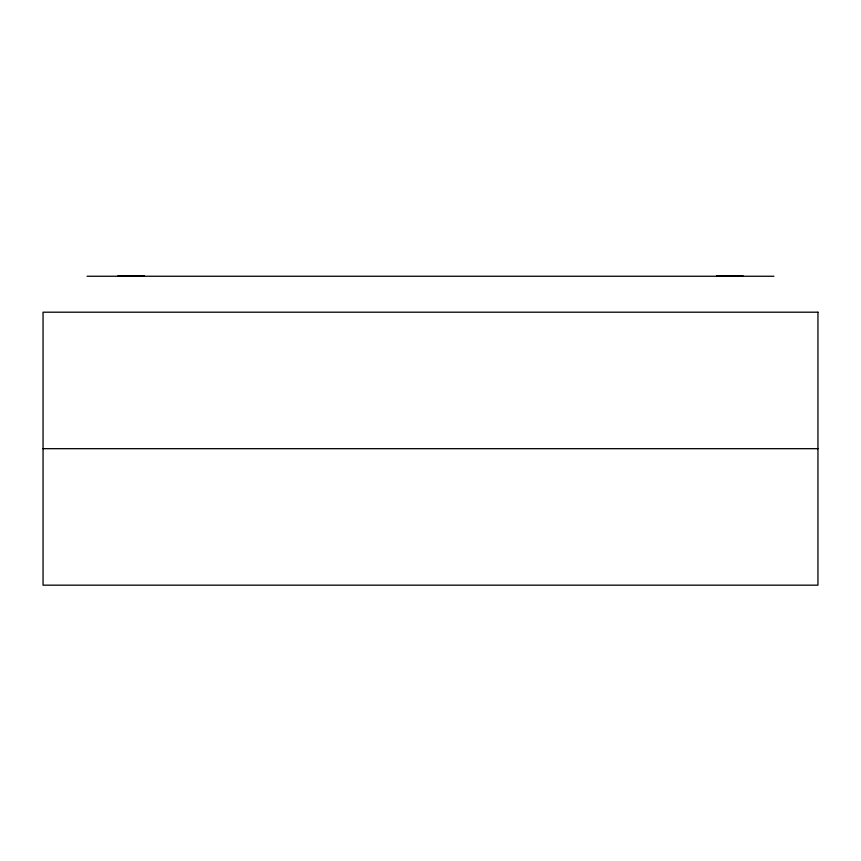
<?xml version="1.0" encoding="UTF-8"?>
<svg xmlns="http://www.w3.org/2000/svg" width="861" height="861" viewBox="0 0 861 861"><rect width="100%" height="100%" fill="white"/><g stroke="black" fill="none" stroke-linecap="round" stroke-linejoin="round"><path stroke-width="1.29" d="M117.903 275.832L144.314 275.832M716.643 275.832L743.065 275.832M87.079 276.252L773.921 276.252M43.05 448.678L817.95 448.678M817.95 312.199L43.05 312.199L43.05 585.168L817.95 585.168L817.95 312.199"/></g></svg>
